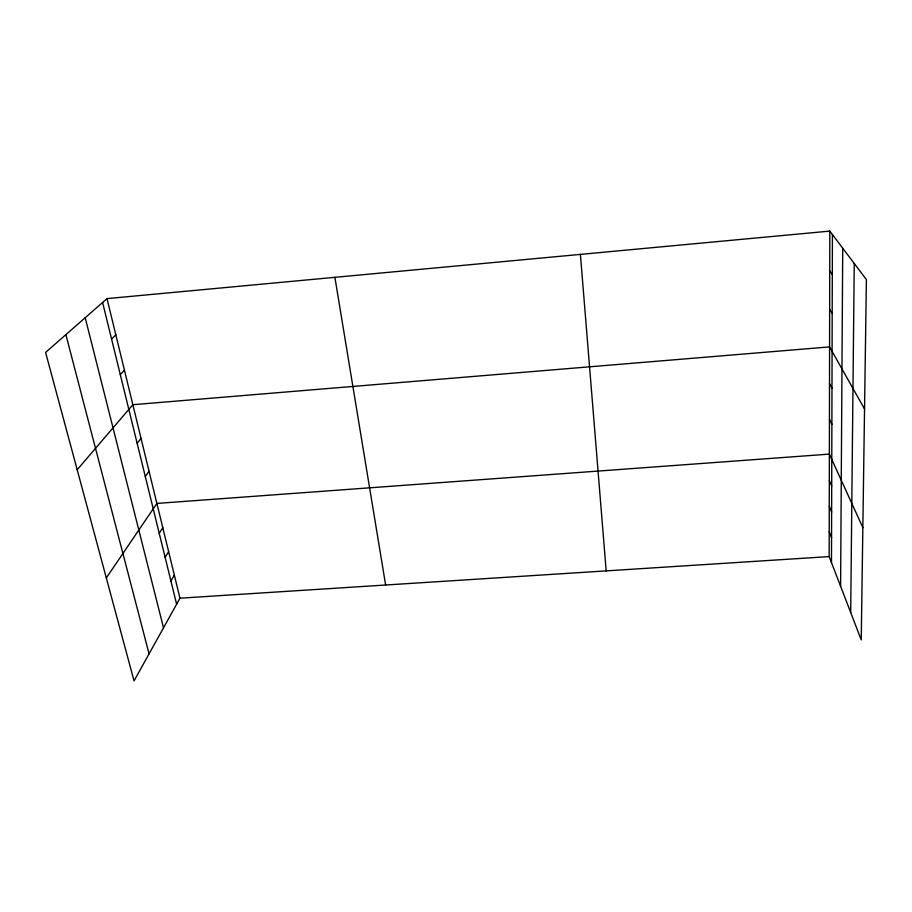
<?xml version="1.0" encoding="UTF-8"?>
<svg xmlns="http://www.w3.org/2000/svg" width="912" height="912" viewBox="0 0 912 912"><rect width="100%" height="100%" fill="white"/><g stroke="black" fill="none" stroke-linecap="round" stroke-linejoin="round"><path stroke-width="1.37" d="M829.806 231.101L866.4 279.574L861.236 639.882L829.168 556.594L829.806 231.101L107.012 298.612L45.6 352.42L134.041 680.899L179.96 598.192L107.012 298.612M831.482 562.613L832.417 234.555M840.602 586.291L842.722 248.212M850.691 612.488L854.248 263.477M170.92 581.001L174.34 575.119M165.129 557.369L168.629 551.646M159.224 533.315L162.803 527.752M106.316 577.923L156.887 503.424L829.373 454.119L862.843 527.626M145.282 476.474L149.055 471.287M137.153 443.335L141.052 438.398M77.189 469.748L132.844 404.711L829.578 346.902L864.542 409.021M120.304 374.638L124.442 370.204M111.56 339.013L115.835 334.852M179.96 598.192L829.168 556.594M829.726 270.716L832.303 274.523M829.658 309.305L832.189 313.443M829.51 383.542L831.983 388.295M829.441 419.281L831.881 424.308M829.316 480.464L831.698 485.959M829.27 506.32L831.63 511.997M829.213 531.696L831.562 537.544M65.881 334.647L149.066 653.836M85.204 317.729L163.51 627.821M102.6 302.488L176.62 604.211M334.898 277.328L385.628 585.014M580.397 254.402L606.184 570.878"/></g></svg>
